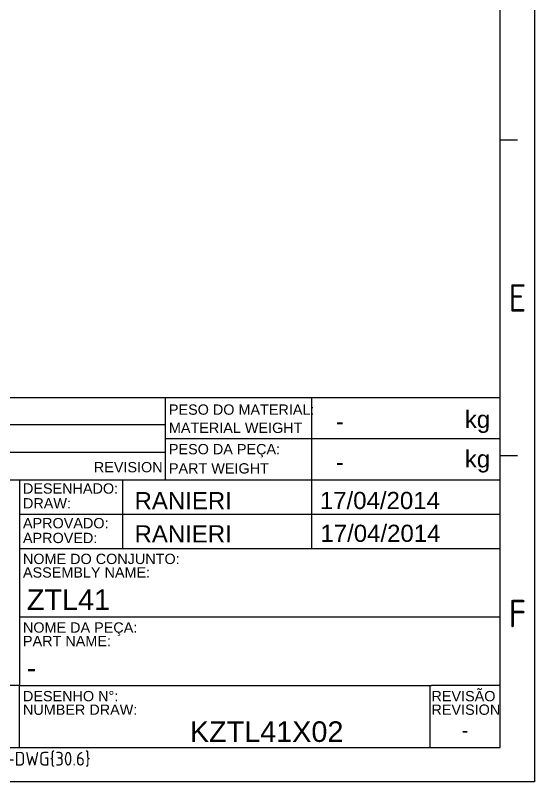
# Model space of a CAD drawing. Header units: millimetres. Extents: x 4187 to 4443, y 1230 to 1589.
# Drawn here: x 4346.6 to 4443.1, y 1230.3 to 1372.8 of the extents above; entities that cross this region are included whole.
import ezdxf
from ezdxf.enums import TextEntityAlignment as Align

# ---------------------------------------------------------------- set-up
doc = ezdxf.new("R2010")
doc.units = ezdxf.units.MM
doc.styles.add('ACISOTS', font='isocp.shx', dxfattribs={"height": 1})
doc.styles.get("Standard").update_dxf_attribs({"font": 'arial.ttf'})

msp = doc.modelspace()

# ---------------------------------------------------------------- linework, layer by layer
at = {"color": 135, "lineweight": 25}
for p, q in [((4443.089, 1588.758), (4443.089, 1230.315)), ((4439.9, 1349.584), (4436.711, 1349.584)), ((4439.9, 1290.906), (4436.711, 1290.906)), ((4443.089, 1230.315), (4186.694, 1230.315))]:
    msp.add_line(p, q, dxfattribs=at)
for p, q in [((4436.711, 1236.693), (4436.711, 1582.38)), ((4212.206, 1301.749), (4436.711, 1301.749)), ((4212.206, 1301.749), (4374.523, 1301.749)), ((4374.523, 1286.442), (4374.523, 1301.749)), ((4401.632, 1301.749), (4401.632, 1294.095)), ((4436.711, 1236.693), (4436.711, 1301.749)), ((4374.523, 1296.646), (4212.206, 1296.646)), ((4374.523, 1294.095), (4436.711, 1294.095)), ((4401.632, 1294.095), (4401.632, 1286.442)), ((4212.206, 1291.544), (4374.523, 1291.544)), ((4212.206, 1286.442), (4347.419, 1286.442)), ((4347.419, 1286.442), (4347.419, 1262.205)), ((4347.419, 1286.442), (4436.711, 1286.442)), ((4366.553, 1286.442), (4366.553, 1273.686)), ((4401.632, 1286.442), (4401.632, 1273.686)), ((4347.419, 1280.064), (4436.711, 1280.064)), ((4347.419, 1273.686), (4436.711, 1273.686)), ((4347.419, 1262.205), (4347.419, 1248.174)), ((4347.419, 1260.93), (4436.711, 1260.93)), ((4347.419, 1248.174), (4212.206, 1248.174)), ((4347.419, 1236.693), (4347.419, 1248.174)), ((4347.419, 1248.174), (4423.955, 1248.174)), ((4423.641, 1248.174), (4423.641, 1236.693)), ((4436.711, 1248.174), (4423.955, 1248.174)), ((4212.206, 1236.693), (4436.711, 1236.693)), ((4212.206, 1236.693), (4436.711, 1236.693))]:
    msp.add_line(p, q)

# ---------------------------------------------------------------- texts
at = {"color": 135, "lineweight": 25, "style": 'ACISOTS'}
for s, p in [('E', (4439.9, 1320.245)), ('F', (4439.9, 1261.567))]:
    msp.add_text(s, height=5.102, dxfattribs=at).set_placement(p, align=Align.MIDDLE)
for s, height, p in [('PESO DO MATERIAL:', 1.91339, (4375.165, 1298.532)), ('kg', 3.189, (4430.119, 1296.086)), ('MATERIAL WEIGHT', 1.91339, (4375.165, 1295.143)), ('PESO DA PEÇA:', 1.91339, (4375.165, 1291.178)), ('kg', 3.189, (4430.119, 1288.728)), ('REVISION', 1.9134, (4361.229, 1287.831)), ('PART WEIGHT', 1.91339, (4375.165, 1287.607)), ('DESENHADO:', 1.9134, (4348.062, 1283.866)), ('DRAW:', 1.9134, (4348.062, 1281.113)), ('APROVADO:', 1.9134, (4348.062, 1277.422)), ('APROVED:', 1.9134, (4348.062, 1274.669)), ('NOME DO CONJUNTO:', 1.91339, (4348.062, 1270.776)), ('ASSEMBLY NAME:', 1.91339, (4348.062, 1268.257)), ('NOME DA PEÇA:', 1.91339, (4348.062, 1258.02)), ('PART NAME:', 1.9134, (4348.062, 1255.501)), ('DESENHO N%%d:', 1.91339, (4348.062, 1245.264)), ('REVISÃO', 1.9134, (4423.925, 1245.264)), ('NUMBER DRAW:', 1.91339, (4348.062, 1242.745)), ('REVISION', 1.9134, (4423.925, 1242.745))]:
    msp.add_text(s, height=height).set_placement(p)
for p in [(4406.175, 1297.318), (4406.175, 1289.729)]:
    msp.add_attdef('-', text='', height=3.189).set_placement(p, align=Align.MIDDLE_LEFT)
for tag, p, height in [('RANIERI', (4368.789, 1280.963), 3.189), ('17/04/2014', (4403.2, 1281), 3.189), ('RANIERI', (4368.786, 1274.791), 3.189), ('17/04/2014', (4403.303, 1274.897), 3.189), ('ZTL41', (4348.782, 1262.237), 3.827), ('-', (4348.782, 1249.577), 3.827), ('KZTL41X02', (4379.048, 1237.705), 3.827)]:
    msp.add_attdef(tag, p, '', height=height)
msp.add_attdef('-', text='', height=2.494).set_placement((4430.153, 1239.869), align=Align.MIDDLE_CENTER)
at = {"color": 135, "style": 'ACISOTS'}
msp.add_attdef('GEN-TITLE-DWG{30.6}', (4330.203, 1233.308), '', height=2.551, dxfattribs=at)

doc.saveas('drawing.dxf')
